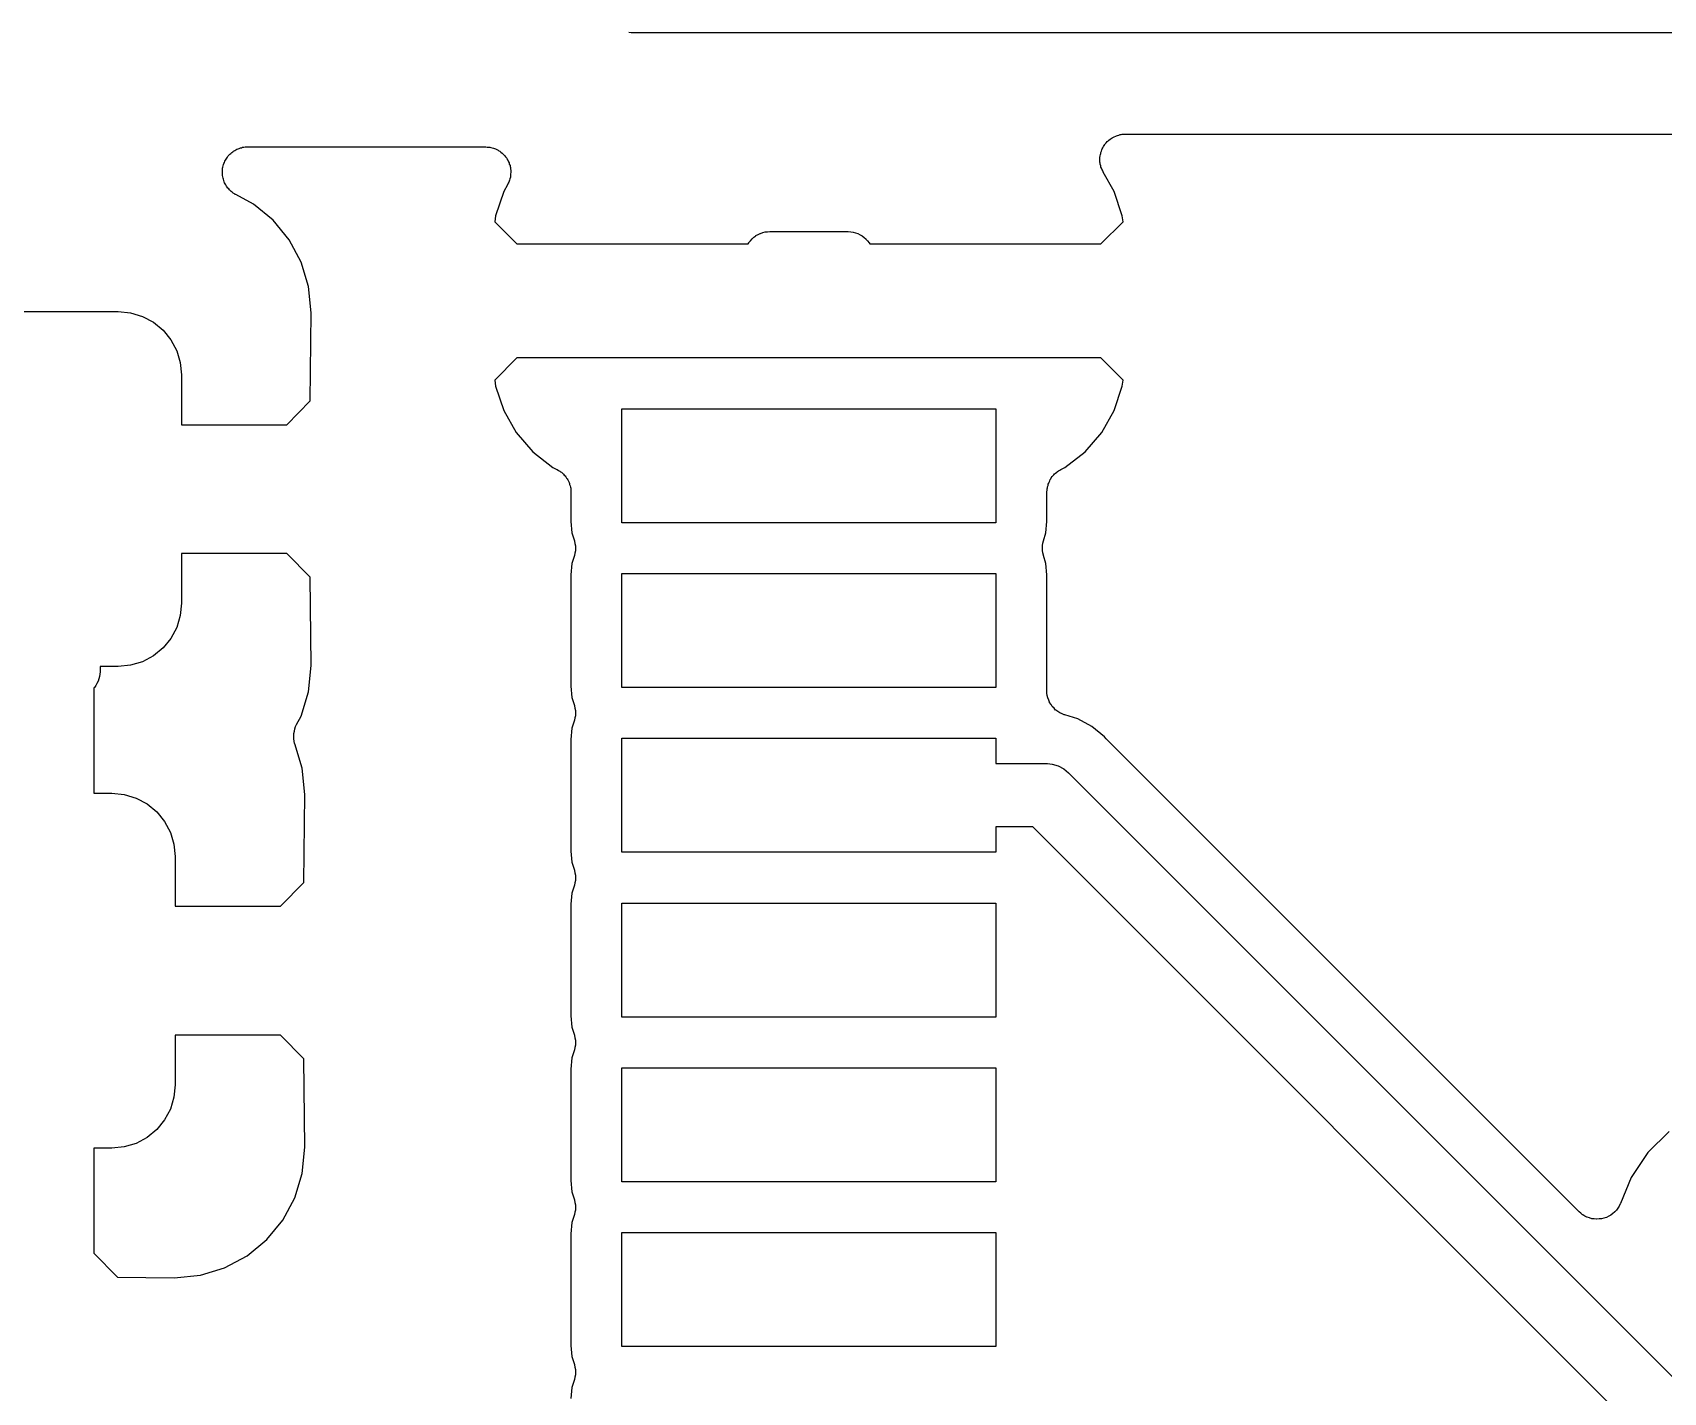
# Model space of a CAD drawing. Extents: x 73.2 to 146.9, y -82.5 to -28.5.
# Drawn here: x 101.44 to 107.87, y -54.86 to -49.5 of the extents above; entities that cross this region are included whole.
import ezdxf

# ---------------------------------------------------------------- set-up
doc = ezdxf.new("R2010")
doc.units = 0
doc.header["$MEASUREMENT"] = 0
doc.layers.add('BLACK', color=7, linetype='CONTINUOUS')

msp = doc.modelspace()

# ---------------------------------------------------------------- linework, layer by layer
at = {"layer": 'BLACK', "linetype": 'CONTINUOUS'}
for p, q in [((103.799, -49.5), (103.789, -49.4989)), ((103.8, -49.5), (103.799, -49.5)), ((103.799, -49.5), (103.799, -49.5)), ((103.799, -49.5), (103.799, -49.5)), ((103.799, -49.5), (103.799, -49.5)), ((114.9, -49.5), (103.8, -49.5)), ((105.688, -49.9204), (105.692, -49.9167)), ((105.692, -49.9167), (105.696, -49.9149)), ((105.696, -49.9149), (105.699, -49.9127)), ((105.699, -49.9127), (105.704, -49.9103)), ((105.704, -49.9103), (105.71, -49.9075)), ((105.71, -49.9075), (105.713, -49.9064)), ((105.713, -49.9064), (105.717, -49.9049)), ((105.717, -49.9049), (105.723, -49.9036)), ((105.723, -49.9036), (105.728, -49.9019)), ((105.728, -49.9019), (105.732, -49.9015)), ((105.732, -49.9015), (105.736, -49.9007)), ((105.736, -49.9007), (105.742, -49.9006)), ((105.742, -49.9006), (105.748, -49.9)), ((105.748, -49.9), (112.635, -49.9)), ((102.209, -49.9861), (102.212, -49.9827)), ((102.212, -49.9827), (102.215, -49.979)), ((102.215, -49.979), (102.219, -49.9759)), ((102.219, -49.9759), (102.223, -49.9724)), ((102.223, -49.9724), (102.227, -49.9697)), ((102.227, -49.9697), (102.23, -49.9667)), ((102.23, -49.9667), (102.235, -49.9644)), ((102.235, -49.9644), (102.239, -49.9616)), ((102.239, -49.9616), (102.243, -49.9598)), ((102.243, -49.9598), (102.248, -49.9575)), ((102.248, -49.9575), (102.252, -49.9561)), ((102.252, -49.9561), (102.257, -49.9542)), ((102.257, -49.9542), (102.262, -49.9533)), ((102.262, -49.9533), (102.266, -49.9519)), ((102.266, -49.9519), (102.271, -49.9514)), ((102.271, -49.9514), (102.276, -49.9505)), ((102.276, -49.9505), (102.281, -49.9505)), ((102.281, -49.9505), (102.286, -49.95)), ((102.286, -49.95), (103.224, -49.95)), ((103.224, -49.95), (103.225, -49.95)), ((103.225, -49.95), (103.231, -49.9507)), ((103.231, -49.9507), (103.237, -49.9509)), ((103.237, -49.9509), (103.241, -49.9518)), ((103.241, -49.9518), (103.245, -49.9522)), ((103.245, -49.9522), (103.25, -49.954)), ((103.25, -49.954), (103.256, -49.9553)), ((103.256, -49.9553), (103.26, -49.9569)), ((103.26, -49.9569), (103.263, -49.9581)), ((103.263, -49.9581), (103.269, -49.9609)), ((103.269, -49.9609), (103.274, -49.9634)), ((103.274, -49.9634), (103.277, -49.9656)), ((103.277, -49.9656), (103.281, -49.9675)), ((103.281, -49.9675), (103.285, -49.9713)), ((103.285, -49.9713), (103.29, -49.9747)), ((103.29, -49.9747), (103.292, -49.9775)), ((103.292, -49.9775), (103.295, -49.98)), ((103.295, -49.98), (103.299, -49.9846)), ((105.649, -49.9858), (105.65, -49.9799)), ((105.65, -49.9799), (105.651, -49.9762)), ((105.651, -49.9762), (105.652, -49.9724)), ((105.652, -49.9724), (105.654, -49.9669)), ((105.654, -49.9669), (105.655, -49.9612)), ((105.655, -49.9612), (105.657, -49.9578)), ((105.657, -49.9578), (105.659, -49.9542)), ((105.659, -49.9542), (105.662, -49.9493)), ((105.662, -49.9493), (105.665, -49.9441)), ((105.665, -49.9441), (105.667, -49.9411)), ((105.667, -49.9411), (105.669, -49.9378)), ((105.669, -49.9378), (105.673, -49.9336)), ((105.673, -49.9336), (105.677, -49.929)), ((105.677, -49.929), (105.68, -49.9266)), ((105.68, -49.9266), (105.683, -49.9238)), ((105.683, -49.9238), (105.688, -49.9204)), ((102.186, -50.0393), (102.187, -50.0347)), ((102.186, -50.0443), (102.186, -50.0393)), ((102.186, -50.0493), (102.186, -50.0443)), ((102.187, -50.0347), (102.188, -50.0299)), ((102.188, -50.0299), (102.189, -50.0251)), ((102.189, -50.0251), (102.19, -50.0202)), ((102.19, -50.0202), (102.192, -50.0158)), ((102.192, -50.0158), (102.194, -50.0112)), ((102.194, -50.0112), (102.196, -50.0069)), ((102.196, -50.0069), (102.198, -50.0022)), ((102.198, -50.0022), (102.201, -49.9983)), ((102.201, -49.9983), (102.203, -49.9941)), ((102.203, -49.9941), (102.206, -49.9902)), ((102.206, -49.9902), (102.209, -49.9861)), ((103.299, -49.9846), (103.303, -49.9889)), ((103.303, -49.9889), (103.305, -49.9922)), ((103.305, -49.9922), (103.308, -49.9952)), ((103.308, -49.9952), (103.31, -50.0005)), ((103.31, -50.0005), (103.314, -50.0055)), ((103.314, -50.0055), (103.315, -50.0091)), ((103.315, -50.0091), (103.317, -50.0125)), ((103.317, -50.0125), (103.318, -50.0182)), ((103.318, -50.0182), (103.321, -50.0237)), ((103.321, -50.0237), (103.321, -50.0275)), ((103.321, -50.0275), (103.322, -50.0313)), ((103.322, -50.0313), (103.323, -50.0371)), ((103.323, -50.0371), (103.324, -50.0429)), ((103.324, -50.0429), (103.324, -50.0468)), ((103.324, -50.0468), (103.324, -50.0507)), ((105.648, -49.9916), (105.649, -49.9858)), ((105.648, -49.9954), (105.648, -49.9916)), ((105.648, -49.9993), (105.648, -49.9954)), ((105.648, -50.0052), (105.648, -49.9993)), ((105.648, -50.0111), (105.648, -50.0052)), ((105.649, -50.0149), (105.648, -50.0111)), ((105.649, -50.0187), (105.649, -50.0149)), ((105.651, -50.0244), (105.649, -50.0187)), ((105.652, -50.0302), (105.651, -50.0244)), ((105.654, -50.0337), (105.652, -50.0302)), ((105.655, -50.0375), (105.654, -50.0337)), ((105.658, -50.0427), (105.655, -50.0375)), ((105.66, -50.0481), (105.658, -50.0427)), ((105.661, -50.0493), (105.66, -50.0481)), ((102.186, -50.0541), (102.186, -50.0493)), ((102.186, -50.0588), (102.186, -50.0541)), ((102.187, -50.0637), (102.186, -50.0588)), ((102.188, -50.0687), (102.187, -50.0637)), ((102.189, -50.0733), (102.188, -50.0687)), ((102.19, -50.078), (102.189, -50.0733)), ((102.192, -50.0827), (102.19, -50.078)), ((102.193, -50.0875), (102.192, -50.0827)), ((102.195, -50.0917), (102.193, -50.0875)), ((102.197, -50.0961), (102.195, -50.0917)), ((102.2, -50.1003), (102.197, -50.0961)), ((102.202, -50.1048), (102.2, -50.1003)), ((102.205, -50.1085), (102.202, -50.1048)), ((102.208, -50.1125), (102.205, -50.1085)), ((102.211, -50.1161), (102.208, -50.1125)), ((103.311, -50.0993), (103.296, -50.1259)), ((103.313, -50.0939), (103.311, -50.0993)), ((103.316, -50.0888), (103.313, -50.0939)), ((103.317, -50.085), (103.316, -50.0888)), ((103.319, -50.0815), (103.317, -50.085)), ((103.32, -50.0757), (103.319, -50.0815)), ((103.322, -50.0701), (103.32, -50.0757)), ((103.323, -50.0625), (103.322, -50.0662)), ((103.322, -50.0662), (103.322, -50.0701)), ((103.324, -50.0507), (103.323, -50.0566)), ((103.323, -50.0566), (103.323, -50.0625)), ((105.704, -50.1259), (105.661, -50.0493)), ((102.214, -50.12), (102.211, -50.1161)), ((102.218, -50.123), (102.214, -50.12)), ((102.221, -50.1265), (102.218, -50.123)), ((102.225, -50.1293), (102.221, -50.1265)), ((102.229, -50.1325), (102.225, -50.1293)), ((102.234, -50.1348), (102.229, -50.1325)), ((102.237, -50.1375), (102.234, -50.1348)), ((102.239, -50.1382), (102.237, -50.1375)), ((102.309, -50.1756), (102.239, -50.1382)), ((102.386, -50.2391), (102.309, -50.1756)), ((103.296, -50.1259), (103.264, -50.222)), ((105.736, -50.222), (105.704, -50.1259)), ((102.449, -50.3164), (102.386, -50.2391)), ((103.264, -50.222), (103.261, -50.2458)), ((105.739, -50.2458), (105.736, -50.222)), ((103.261, -50.2458), (103.348, -50.333)), ((104.283, -50.3067), (104.291, -50.3007)), ((104.291, -50.3003), (104.3, -50.296)), ((104.291, -50.3005), (104.291, -50.3003)), ((104.291, -50.3007), (104.291, -50.3005)), ((104.3, -50.296), (104.308, -50.2915)), ((104.308, -50.2914), (104.309, -50.2913)), ((104.308, -50.2915), (104.308, -50.2914)), ((104.309, -50.2913), (104.318, -50.2886)), ((104.318, -50.2886), (104.327, -50.2859)), ((104.327, -50.2858), (104.337, -50.2849)), ((104.327, -50.2859), (104.327, -50.2858)), ((104.327, -50.2859), (104.327, -50.2859)), ((104.337, -50.2849), (104.346, -50.284)), ((104.346, -50.284), (104.654, -50.284)), ((104.654, -50.284), (104.655, -50.284)), ((104.655, -50.284), (104.655, -50.284)), ((104.655, -50.284), (104.655, -50.284)), ((104.655, -50.284), (104.655, -50.284)), ((104.655, -50.284), (104.665, -50.2851)), ((104.665, -50.2851), (104.674, -50.286)), ((104.674, -50.286), (104.674, -50.2861)), ((104.674, -50.2861), (104.675, -50.2862)), ((104.675, -50.2862), (104.684, -50.289)), ((104.684, -50.289), (104.693, -50.2918)), ((104.693, -50.2918), (104.693, -50.292)), ((104.693, -50.292), (104.693, -50.2921)), ((104.693, -50.2921), (104.702, -50.2966)), ((104.702, -50.2966), (104.71, -50.3011)), ((104.71, -50.3011), (104.71, -50.3013)), ((104.71, -50.3013), (104.71, -50.3015)), ((104.71, -50.3015), (104.718, -50.3075)), ((105.652, -50.333), (105.739, -50.2458)), ((102.497, -50.4047), (102.449, -50.3164)), ((103.348, -50.333), (104.26, -50.333)), ((104.26, -50.333), (104.263, -50.3281)), ((104.263, -50.3275), (104.27, -50.3203)), ((104.263, -50.3278), (104.263, -50.3275)), ((104.263, -50.3281), (104.263, -50.3278)), ((104.27, -50.3203), (104.276, -50.313)), ((104.276, -50.3126), (104.283, -50.3067)), ((104.276, -50.3128), (104.276, -50.3126)), ((104.276, -50.313), (104.276, -50.3128)), ((104.718, -50.3075), (104.725, -50.3135)), ((104.725, -50.3135), (104.725, -50.3138)), ((104.725, -50.3138), (104.725, -50.314)), ((104.725, -50.314), (104.731, -50.3213)), ((104.731, -50.3213), (104.737, -50.3287)), ((104.737, -50.3287), (104.737, -50.329)), ((104.737, -50.329), (104.738, -50.3292)), ((104.738, -50.3292), (104.74, -50.333)), ((104.74, -50.333), (105.652, -50.333)), ((102.526, -50.5004), (102.497, -50.4047)), ((102.536, -50.6045), (102.526, -50.5004)), ((101.125, -50.6), (101.775, -50.6)), ((101.775, -50.6), (101.824, -50.6048)), ((101.824, -50.6048), (101.871, -50.619)), ((101.871, -50.619), (101.914, -50.6421)), ((102.533, -50.9523), (102.536, -50.6045)), ((101.914, -50.6421), (101.952, -50.6732)), ((101.952, -50.6732), (101.983, -50.7111)), ((101.983, -50.7111), (102.006, -50.7543)), ((102.006, -50.7543), (102.02, -50.8012)), ((102.02, -50.8012), (102.025, -50.85)), ((103.348, -50.783), (103.261, -50.8702)), ((103.748, -50.783), (103.348, -50.783)), ((103.752, -50.7826), (103.748, -50.783)), ((103.756, -50.7826), (103.752, -50.7826)), ((103.758, -50.7825), (103.756, -50.7826)), ((103.762, -50.782), (103.758, -50.7825)), ((103.762, -50.783), (103.762, -50.782)), ((105.237, -50.783), (103.762, -50.783)), ((105.242, -50.7825), (105.237, -50.782)), ((105.237, -50.782), (105.237, -50.783)), ((105.247, -50.7825), (105.242, -50.7825)), ((105.251, -50.783), (105.247, -50.7825)), ((105.252, -50.783), (105.251, -50.783)), ((105.652, -50.783), (105.252, -50.783)), ((105.739, -50.8702), (105.652, -50.783)), ((102.025, -50.85), (102.025, -51.046)), ((103.261, -50.8702), (103.264, -50.894)), ((105.736, -50.894), (105.739, -50.8702)), ((103.264, -50.894), (103.296, -50.9901)), ((105.704, -50.9901), (105.736, -50.894)), ((102.44, -51.046), (102.533, -50.9523)), ((103.296, -50.9901), (103.345, -51.0771)), ((103.762, -51.433), (103.762, -50.983)), ((103.762, -50.983), (105.237, -50.983)), ((105.237, -50.983), (105.237, -51.433)), ((105.655, -51.0771), (105.704, -50.9901)), ((102.025, -51.046), (102.44, -51.046)), ((103.345, -51.0771), (103.411, -51.1528)), ((105.589, -51.1528), (105.655, -51.0771)), ((103.411, -51.1528), (103.49, -51.2144)), ((105.51, -51.2144), (105.589, -51.1528)), ((103.49, -51.2144), (103.506, -51.2226)), ((103.506, -51.2226), (103.507, -51.2233)), ((103.507, -51.2233), (103.512, -51.2264)), ((103.512, -51.2264), (103.517, -51.2291)), ((103.517, -51.2291), (103.52, -51.2317)), ((103.52, -51.2317), (103.524, -51.2339)), ((103.524, -51.2339), (103.528, -51.2379)), ((103.528, -51.2379), (103.532, -51.2415)), ((103.532, -51.2415), (103.535, -51.2447)), ((103.535, -51.2447), (103.538, -51.2475)), ((103.538, -51.2475), (103.541, -51.2522)), ((103.541, -51.2522), (103.544, -51.2566)), ((103.544, -51.2566), (103.546, -51.2602)), ((103.546, -51.2602), (103.549, -51.2636)), ((103.549, -51.2636), (103.551, -51.2688)), ((103.551, -51.2688), (103.554, -51.2738)), ((105.447, -51.2726), (105.45, -51.2676)), ((105.45, -51.2676), (105.452, -51.2624)), ((105.452, -51.2624), (105.454, -51.2591)), ((105.454, -51.2591), (105.456, -51.2555)), ((105.456, -51.2555), (105.46, -51.2511)), ((105.46, -51.2511), (105.463, -51.2465)), ((105.463, -51.2465), (105.466, -51.2436)), ((105.466, -51.2436), (105.469, -51.2405)), ((105.469, -51.2405), (105.473, -51.237)), ((105.473, -51.237), (105.478, -51.233)), ((105.478, -51.233), (105.481, -51.2308)), ((105.481, -51.2308), (105.484, -51.2283)), ((105.484, -51.2283), (105.489, -51.2257)), ((105.489, -51.2257), (105.494, -51.2226)), ((105.494, -51.2226), (105.51, -51.2144)), ((103.554, -51.2738), (103.555, -51.2778)), ((103.555, -51.2778), (103.556, -51.2815)), ((103.556, -51.2815), (103.558, -51.2871)), ((103.558, -51.2871), (103.559, -51.2925)), ((103.559, -51.2925), (103.56, -51.2966)), ((103.56, -51.2966), (103.56, -51.3006)), ((103.56, -51.3006), (103.56, -51.3063)), ((103.56, -51.3063), (103.561, -51.312)), ((103.561, -51.312), (103.561, -51.4281)), ((105.439, -51.3106), (105.44, -51.3049)), ((105.439, -51.312), (105.439, -51.3106)), ((105.439, -51.4281), (105.439, -51.312)), ((105.44, -51.2992), (105.441, -51.2952)), ((105.44, -51.3049), (105.44, -51.2992)), ((105.441, -51.2912), (105.443, -51.2857)), ((105.441, -51.2952), (105.441, -51.2912)), ((105.443, -51.2857), (105.444, -51.2802)), ((105.444, -51.2802), (105.446, -51.2765)), ((105.446, -51.2765), (105.447, -51.2726)), ((103.561, -51.4281), (103.565, -51.4722)), ((105.237, -51.433), (103.762, -51.433)), ((105.435, -51.4722), (105.439, -51.4281)), ((103.565, -51.4722), (103.575, -51.504)), ((103.575, -51.504), (103.575, -51.5042)), ((103.575, -51.5042), (103.575, -51.5042)), ((103.575, -51.5042), (103.575, -51.5042)), ((103.575, -51.5042), (103.575, -51.5053)), ((103.575, -51.5053), (103.577, -51.5143)), ((103.577, -51.5143), (103.579, -51.5234)), ((103.579, -51.5234), (103.579, -51.5239)), ((103.579, -51.5239), (103.579, -51.5245)), ((103.579, -51.5245), (103.579, -51.5337)), ((105.421, -51.522), (105.423, -51.513)), ((105.421, -51.5226), (105.421, -51.522)), ((105.421, -51.5231), (105.421, -51.5226)), ((105.421, -51.5323), (105.421, -51.5231)), ((105.423, -51.513), (105.425, -51.504)), ((105.425, -51.504), (105.435, -51.4722)), ((102.025, -51.554), (102.025, -51.75)), ((102.44, -51.554), (102.025, -51.554)), ((102.533, -51.6477), (102.44, -51.554)), ((103.575, -51.562), (103.565, -51.5938)), ((103.577, -51.553), (103.575, -51.562)), ((103.579, -51.544), (103.577, -51.553)), ((103.579, -51.5337), (103.579, -51.5429)), ((103.579, -51.5429), (103.579, -51.5434)), ((103.579, -51.5434), (103.579, -51.544)), ((105.421, -51.5415), (105.421, -51.5323)), ((105.421, -51.5421), (105.421, -51.5415)), ((105.421, -51.5426), (105.421, -51.5421)), ((105.423, -51.5517), (105.421, -51.5426)), ((105.425, -51.5607), (105.423, -51.5517)), ((105.425, -51.5618), (105.425, -51.5607)), ((105.425, -51.562), (105.425, -51.5618)), ((105.425, -51.5618), (105.425, -51.5618)), ((105.425, -51.5618), (105.425, -51.5618)), ((105.435, -51.5938), (105.425, -51.562)), ((102.536, -51.9955), (102.533, -51.6477)), ((103.565, -51.5938), (103.561, -51.6379)), ((103.561, -51.6379), (103.561, -52.0781)), ((103.762, -52.083), (103.762, -51.633)), ((103.762, -51.633), (105.237, -51.633)), ((105.237, -51.633), (105.237, -52.083)), ((105.439, -51.6379), (105.435, -51.5938)), ((105.439, -52.0781), (105.439, -51.6379)), ((102.025, -51.75), (102.02, -51.7988)), ((102.006, -51.8457), (101.983, -51.8889)), ((102.02, -51.7988), (102.006, -51.8457)), ((101.983, -51.8889), (101.952, -51.9268)), ((101.914, -51.9579), (101.871, -51.981)), ((101.952, -51.9268), (101.914, -51.9579)), ((101.702, -52.0398), (101.699, -52.0486)), ((101.703, -52.0296), (101.702, -52.0388)), ((101.702, -52.0388), (101.702, -52.0393)), ((101.702, -52.0393), (101.702, -52.0398)), ((101.704, -52.0204), (101.703, -52.0296)), ((101.775, -52), (101.704, -52)), ((101.704, -52), (101.704, -52.019)), ((101.704, -52.019), (101.704, -52.0193)), ((101.704, -52.0193), (101.704, -52.0193)), ((101.704, -52.0193), (101.704, -52.0194)), ((101.704, -52.0194), (101.704, -52.0204)), ((101.824, -51.9952), (101.775, -52)), ((101.871, -51.981), (101.824, -51.9952)), ((102.526, -52.0996), (102.536, -51.9955)), ((101.681, -52.0826), (101.679, -52.0845)), ((101.679, -52.0845), (101.679, -52.5)), ((101.687, -52.0755), (101.681, -52.0826)), ((101.691, -52.0665), (101.687, -52.0746)), ((101.687, -52.0746), (101.687, -52.075)), ((101.687, -52.075), (101.687, -52.0755)), ((101.696, -52.0584), (101.691, -52.0665)), ((101.699, -52.0486), (101.696, -52.0574)), ((101.696, -52.0574), (101.696, -52.0579)), ((101.696, -52.0579), (101.696, -52.0584)), ((102.497, -52.1953), (102.526, -52.0996)), ((103.561, -52.0781), (103.565, -52.1222)), ((105.237, -52.083), (103.762, -52.083)), ((105.438, -52.0852), (105.439, -52.0781)), ((105.438, -52.0946), (105.438, -52.0852)), ((105.438, -52.104), (105.438, -52.0946)), ((105.438, -52.1044), (105.438, -52.104)), ((105.438, -52.1048), (105.438, -52.1044)), ((105.44, -52.114), (105.438, -52.1048)), ((103.565, -52.1222), (103.575, -52.154)), ((103.575, -52.154), (103.575, -52.1542)), ((103.575, -52.1542), (103.575, -52.1542)), ((103.575, -52.1542), (103.575, -52.1542)), ((103.575, -52.1542), (103.575, -52.1553)), ((103.575, -52.1553), (103.577, -52.1643)), ((103.577, -52.1643), (103.579, -52.1734)), ((105.442, -52.1232), (105.44, -52.114)), ((105.442, -52.1235), (105.442, -52.1232)), ((105.442, -52.1239), (105.442, -52.1235)), ((105.446, -52.1326), (105.442, -52.1239)), ((105.449, -52.1413), (105.446, -52.1326)), ((105.449, -52.1416), (105.449, -52.1413)), ((105.449, -52.142), (105.449, -52.1416)), ((105.455, -52.1497), (105.449, -52.142)), ((105.46, -52.1576), (105.455, -52.1497)), ((105.46, -52.1579), (105.46, -52.1576)), ((105.46, -52.1582), (105.46, -52.1579)), ((105.467, -52.1648), (105.46, -52.1582)), ((105.473, -52.1716), (105.467, -52.1648)), ((105.474, -52.1718), (105.473, -52.1716)), ((102.475, -52.2368), (102.479, -52.2282)), ((102.479, -52.2282), (102.497, -52.1953)), ((103.575, -52.212), (103.565, -52.2438)), ((103.577, -52.203), (103.575, -52.212)), ((103.579, -52.194), (103.577, -52.203)), ((103.579, -52.1734), (103.579, -52.1739)), ((103.579, -52.1739), (103.579, -52.1745)), ((103.579, -52.1745), (103.579, -52.1837)), ((103.579, -52.1837), (103.579, -52.1929)), ((103.579, -52.1929), (103.579, -52.1934)), ((103.579, -52.1934), (103.579, -52.194)), ((105.474, -52.1721), (105.474, -52.1718)), ((105.482, -52.1773), (105.474, -52.1721)), ((105.489, -52.1826), (105.482, -52.1773)), ((105.49, -52.1828), (105.489, -52.1826)), ((105.49, -52.183), (105.49, -52.1828)), ((105.499, -52.1866), (105.49, -52.183)), ((105.507, -52.1903), (105.499, -52.1866)), ((105.508, -52.1906), (105.507, -52.1903)), ((105.509, -52.1907), (105.508, -52.1906)), ((105.508, -52.1906), (105.508, -52.1906)), ((105.508, -52.1906), (105.508, -52.1906)), ((105.56, -52.2063), (105.509, -52.1907)), ((105.616, -52.2365), (105.56, -52.2063)), ((102.468, -52.2644), (102.47, -52.2554)), ((102.468, -52.2649), (102.468, -52.2644)), ((102.468, -52.2654), (102.468, -52.2649)), ((102.468, -52.2747), (102.468, -52.2654)), ((102.468, -52.2839), (102.468, -52.2747)), ((102.468, -52.2844), (102.468, -52.2839)), ((102.468, -52.2849), (102.468, -52.2844)), ((102.469, -52.2939), (102.468, -52.2849)), ((102.471, -52.3031), (102.469, -52.2939)), ((102.47, -52.2554), (102.472, -52.2463)), ((102.472, -52.2453), (102.475, -52.2368)), ((102.472, -52.2458), (102.472, -52.2453)), ((102.472, -52.2463), (102.472, -52.2458)), ((103.565, -52.2438), (103.561, -52.2879)), ((103.561, -52.2879), (103.561, -52.7281)), ((103.762, -52.733), (103.762, -52.283)), ((103.762, -52.283), (105.237, -52.283)), ((105.237, -52.283), (105.237, -52.383)), ((105.666, -52.2771), (105.616, -52.2365)), ((105.673, -52.2857), (105.666, -52.2771)), ((105.676, -52.2887), (105.673, -52.2857)), ((105.679, -52.292), (105.676, -52.2887)), ((105.68, -52.293), (105.679, -52.292)), ((107.538, -54.151), (105.68, -52.293)), ((102.471, -52.3041), (102.471, -52.3031)), ((102.472, -52.3044), (102.471, -52.3041)), ((102.471, -52.3041), (102.471, -52.3041)), ((102.471, -52.3041), (102.471, -52.3041)), ((102.501, -52.4004), (102.472, -52.3044)), ((102.511, -52.5045), (102.501, -52.4004)), ((105.237, -52.383), (105.429, -52.383)), ((105.429, -52.383), (105.435, -52.3824)), ((105.435, -52.3824), (105.441, -52.383)), ((105.441, -52.383), (105.441, -52.383)), ((105.441, -52.383), (105.46, -52.3848)), ((105.46, -52.3848), (105.483, -52.392)), ((105.483, -52.392), (105.505, -52.4036)), ((105.505, -52.4036), (105.524, -52.4192)), ((105.524, -52.4192), (105.528, -52.424)), ((105.528, -52.424), (108.034, -54.9303)), ((101.679, -52.5), (101.75, -52.5)), ((101.75, -52.5), (101.799, -52.5048)), ((101.799, -52.5048), (101.846, -52.519)), ((101.846, -52.519), (101.889, -52.5421)), ((101.889, -52.5421), (101.927, -52.5732)), ((102.508, -52.8523), (102.511, -52.5045)), ((101.927, -52.5732), (101.958, -52.6111)), ((101.958, -52.6111), (101.981, -52.6543)), ((101.981, -52.6543), (101.995, -52.7012)), ((105.383, -52.633), (105.237, -52.633)), ((105.237, -52.633), (105.237, -52.733)), ((107.825, -55.0748), (105.383, -52.633)), ((101.995, -52.7012), (102, -52.75)), ((102, -52.75), (102, -52.946)), ((103.561, -52.7281), (103.565, -52.7722)), ((105.237, -52.733), (103.762, -52.733)), ((103.565, -52.7722), (103.575, -52.804)), ((103.575, -52.804), (103.575, -52.8042)), ((103.575, -52.8042), (103.575, -52.8042)), ((103.575, -52.8042), (103.575, -52.8042)), ((103.575, -52.8042), (103.575, -52.8053)), ((103.575, -52.8053), (103.577, -52.8143)), ((103.577, -52.8143), (103.579, -52.8234)), ((102.415, -52.946), (102.508, -52.8523)), ((103.575, -52.862), (103.565, -52.8938)), ((103.577, -52.853), (103.575, -52.862)), ((103.579, -52.844), (103.577, -52.853)), ((103.579, -52.8234), (103.579, -52.8239)), ((103.579, -52.8239), (103.579, -52.8245)), ((103.579, -52.8245), (103.579, -52.8337)), ((103.579, -52.8337), (103.579, -52.8429)), ((103.579, -52.8429), (103.579, -52.8434)), ((103.579, -52.8434), (103.579, -52.844)), ((103.565, -52.8938), (103.561, -52.9379)), ((103.561, -52.9379), (103.561, -53.3781)), ((103.762, -53.383), (103.762, -52.933)), ((103.762, -52.933), (105.237, -52.933)), ((105.237, -52.933), (105.237, -53.383)), ((102, -52.946), (102.415, -52.946)), ((103.561, -53.3781), (103.565, -53.4222)), ((105.237, -53.383), (103.762, -53.383)), ((102, -53.454), (102, -53.65)), ((102.415, -53.454), (102, -53.454)), ((102.508, -53.5477), (102.415, -53.454)), ((103.565, -53.4222), (103.575, -53.454)), ((103.575, -53.454), (103.575, -53.4542)), ((103.575, -53.4542), (103.575, -53.4542)), ((103.575, -53.4542), (103.575, -53.4542)), ((103.575, -53.4542), (103.575, -53.4553)), ((103.575, -53.4553), (103.577, -53.4643)), ((103.575, -53.512), (103.565, -53.5438)), ((103.577, -53.503), (103.575, -53.512)), ((103.577, -53.4643), (103.579, -53.4734)), ((103.579, -53.494), (103.577, -53.503)), ((103.579, -53.4734), (103.579, -53.4739)), ((103.579, -53.4739), (103.579, -53.4745)), ((103.579, -53.4745), (103.579, -53.4837)), ((103.579, -53.4837), (103.579, -53.4929)), ((103.579, -53.4929), (103.579, -53.4934)), ((103.579, -53.4934), (103.579, -53.494)), ((102.511, -53.8955), (102.508, -53.5477)), ((103.565, -53.5438), (103.561, -53.5879)), ((103.762, -54.033), (103.762, -53.583)), ((103.762, -53.583), (105.237, -53.583)), ((105.237, -53.583), (105.237, -54.033)), ((102, -53.65), (101.995, -53.6988)), ((103.561, -53.5879), (103.561, -54.0281)), ((101.995, -53.6988), (101.981, -53.7457)), ((101.981, -53.7457), (101.958, -53.7889)), ((101.927, -53.8268), (101.889, -53.8579)), ((101.958, -53.7889), (101.927, -53.8268)), ((107.893, -53.8339), (107.809, -53.9175)), ((101.75, -53.9), (101.679, -53.9)), ((101.679, -53.9), (101.679, -54.3146)), ((101.799, -53.8952), (101.75, -53.9)), ((101.846, -53.881), (101.799, -53.8952)), ((101.889, -53.8579), (101.846, -53.881)), ((102.501, -53.9996), (102.511, -53.8955)), ((107.809, -53.9175), (107.743, -54.0158)), ((102.472, -54.0953), (102.501, -53.9996)), ((103.561, -54.0281), (103.565, -54.0722)), ((105.237, -54.033), (103.762, -54.033)), ((107.743, -54.0158), (107.701, -54.1186)), ((102.424, -54.1836), (102.472, -54.0953)), ((103.565, -54.0722), (103.575, -54.104)), ((103.575, -54.162), (103.565, -54.1938)), ((103.575, -54.104), (103.575, -54.1042)), ((103.575, -54.1042), (103.575, -54.1042)), ((103.575, -54.1042), (103.575, -54.1042)), ((103.575, -54.1042), (103.575, -54.1053)), ((103.575, -54.1053), (103.577, -54.1143)), ((103.577, -54.153), (103.575, -54.162)), ((103.577, -54.1143), (103.579, -54.1234)), ((103.579, -54.144), (103.577, -54.153)), ((103.579, -54.1234), (103.579, -54.1239)), ((103.579, -54.1239), (103.579, -54.1245)), ((103.579, -54.1245), (103.579, -54.1337)), ((103.579, -54.1337), (103.579, -54.1429)), ((103.579, -54.1429), (103.579, -54.1434)), ((103.579, -54.1434), (103.579, -54.144)), ((107.545, -54.1569), (107.538, -54.151)), ((107.552, -54.1631), (107.545, -54.1569)), ((107.552, -54.1632), (107.552, -54.1631)), ((107.553, -54.1634), (107.552, -54.1632)), ((107.561, -54.1678), (107.553, -54.1634)), ((107.663, -54.1641), (107.655, -54.1684)), ((107.671, -54.1578), (107.663, -54.1638)), ((107.663, -54.1638), (107.663, -54.1639)), ((107.663, -54.1639), (107.663, -54.1641)), ((107.678, -54.1519), (107.671, -54.1578)), ((107.679, -54.1515), (107.678, -54.1517)), ((107.678, -54.1517), (107.678, -54.1519)), ((107.685, -54.1443), (107.679, -54.1515)), ((107.691, -54.1369), (107.685, -54.1443)), ((107.696, -54.1283), (107.691, -54.1365)), ((107.691, -54.1365), (107.691, -54.1367)), ((107.691, -54.1367), (107.691, -54.1369)), ((107.7, -54.1198), (107.696, -54.1283)), ((107.701, -54.1186), (107.7, -54.1193)), ((107.7, -54.1193), (107.7, -54.1194)), ((107.7, -54.1194), (107.7, -54.1194)), ((107.7, -54.1194), (107.7, -54.1198)), ((102.361, -54.2609), (102.424, -54.1836)), ((103.565, -54.1938), (103.561, -54.2379)), ((107.569, -54.1724), (107.561, -54.1678)), ((107.57, -54.1725), (107.569, -54.1724)), ((107.57, -54.1726), (107.57, -54.1725)), ((107.579, -54.1754), (107.57, -54.1726)), ((107.588, -54.1782), (107.579, -54.1754)), ((107.589, -54.1783), (107.588, -54.1782)), ((107.588, -54.1782), (107.588, -54.1782)), ((107.598, -54.1793), (107.589, -54.1783)), ((107.607, -54.1803), (107.598, -54.1793)), ((107.608, -54.1803), (107.607, -54.1803)), ((107.617, -54.1794), (107.608, -54.1803)), ((107.608, -54.1803), (107.608, -54.1803)), ((107.627, -54.1785), (107.617, -54.1794)), ((107.636, -54.1757), (107.627, -54.1784)), ((107.627, -54.1784), (107.627, -54.1785)), ((107.627, -54.1785), (107.627, -54.1785)), ((107.646, -54.1731), (107.636, -54.1757)), ((107.655, -54.1684), (107.646, -54.1729)), ((107.646, -54.1729), (107.646, -54.1729)), ((107.646, -54.1729), (107.646, -54.1731)), ((102.284, -54.3244), (102.361, -54.2609)), ((103.561, -54.2379), (103.561, -54.6781)), ((103.762, -54.683), (103.762, -54.233)), ((103.762, -54.233), (105.237, -54.233)), ((105.237, -54.233), (105.237, -54.683)), ((101.679, -54.3146), (101.773, -54.4085)), ((102.195, -54.3716), (102.284, -54.3244)), ((101.773, -54.4085), (101.996, -54.4109)), ((101.996, -54.4109), (102.1, -54.4006)), ((102.1, -54.4006), (102.195, -54.3716)), ((103.561, -54.6781), (103.565, -54.7222)), ((103.565, -54.7222), (103.575, -54.754)), ((105.237, -54.683), (103.762, -54.683)), ((103.575, -54.754), (103.575, -54.7542)), ((103.575, -54.7542), (103.575, -54.7542)), ((103.575, -54.7542), (103.575, -54.7542)), ((103.575, -54.7542), (103.575, -54.7553)), ((103.575, -54.7553), (103.577, -54.7643)), ((103.577, -54.803), (103.575, -54.812)), ((103.577, -54.7643), (103.579, -54.7734)), ((103.579, -54.794), (103.577, -54.803)), ((103.579, -54.7734), (103.579, -54.7739)), ((103.579, -54.7739), (103.579, -54.7745)), ((103.579, -54.7745), (103.579, -54.7837)), ((103.579, -54.7837), (103.579, -54.7929)), ((103.579, -54.7929), (103.579, -54.7934)), ((103.579, -54.7934), (103.579, -54.794)), ((103.565, -54.8438), (103.561, -54.8879)), ((103.575, -54.812), (103.565, -54.8438))]:
    msp.add_line(p, q, dxfattribs=at)

doc.saveas('drawing.dxf')
